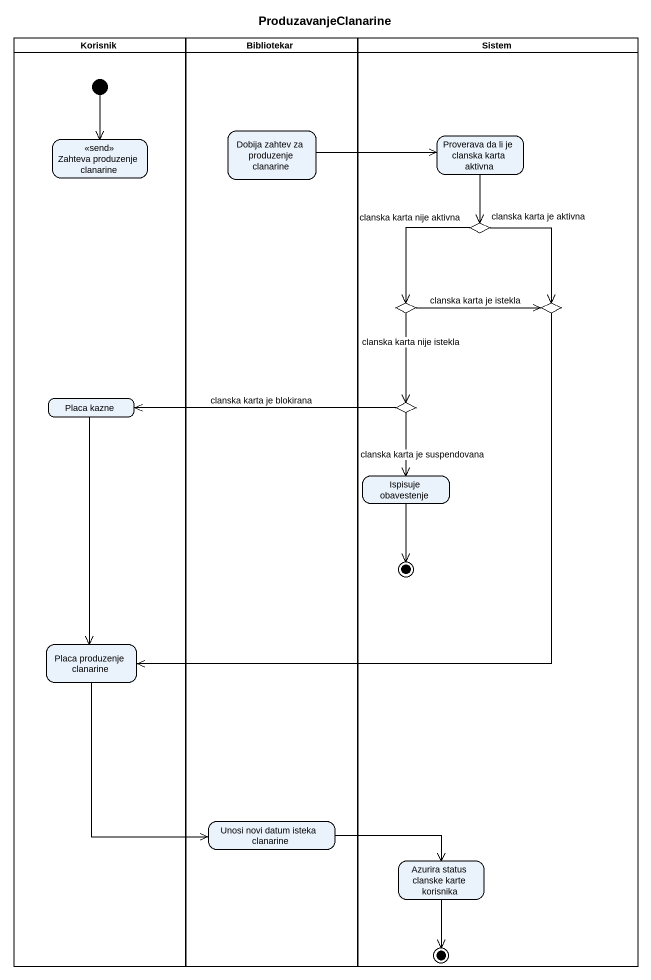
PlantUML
@startuml
title ProduzavanjeClanarine
hide empty description
state Korisnik <<partition>> {
  state "Zahteva produzenje clanarine" as Zahteva_produzenje_clanarine <<send>>
  state "Placa kazne" as Placa_kazne
  state "Placa produzenje clanarine" as Placa_produzenje_clanarine
  [*] --> Zahteva_produzenje_clanarine
}
state Bibliotekar <<partition>> {
  state "Dobija zahtev za produzenje clanarine" as Dobija_zahtev_za_produzenje
  state "Unosi novi datum isteka clanarine" as Unosi_novi_datum_isteka
}
state Sistem <<partition>> {
  state "Proverava da li je clanska karta aktivna" as Proverava_da_li_je_clanska
  state choice1 <<choice>>
  state choice2 <<choice>>
  state choice3 <<choice>>
  state choice4 <<choice>>
  state "Ispisuje obavestenje" as Ispisuje_obavestenje
  state final1 <<end>>
  state "Azurira status clanske karte korisnika" as Azurira_status_clanske
  state final2 <<end>>
}
Dobija_zahtev_za_produzenje -right-> Proverava_da_li_je_clanska
Proverava_da_li_je_clanska --> choice1
choice1 --> choice2 : clanska karta nije aktivna
choice1 --> choice3 : clanska karta je aktivna
choice2 -right-> choice3 : clanska karta je istekla
choice2 --> choice4 : clanska karta nije istekla
choice3 --> Placa_produzenje_clanarine
Placa_kazne --> Placa_produzenje_clanarine
choice4 -left-> Placa_kazne : clanska karta je blokirana
choice4 --> Ispisuje_obavestenje : clanska karta je suspendovana
Ispisuje_obavestenje --> final1
Placa_produzenje_clanarine --> Unosi_novi_datum_isteka
Unosi_novi_datum_isteka -right-> Azurira_status_clanske
Azurira_status_clanske --> final2
@enduml
